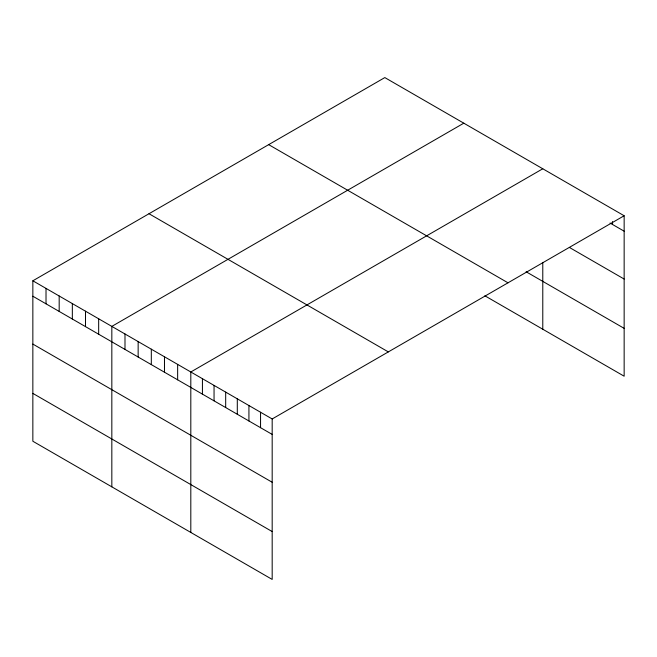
<?xml version="1.0" encoding="UTF-8"?>
<svg xmlns="http://www.w3.org/2000/svg" width="657" height="657" viewBox="0 0 657 657"><rect width="100%" height="100%" fill="white"/><g stroke="black" fill="none" stroke-linecap="round" stroke-linejoin="round"><path stroke-width="0.99" d="M32.85 280.794L272.179 418.961L272.179 579.417L32.85 441.249L32.85 280.794L384.821 77.583L624.15 215.751L624.15 376.206L484.866 295.79M463.801 123.179L111.83 326.389L111.83 486.845M542.781 168.775L190.809 371.985L190.809 532.441M272.179 418.961L624.15 215.751M610.033 223.043L624.15 231.19M569.348 247.41L624.15 279.044M526.109 271.752L624.15 328.352M268.672 144.639L508.001 282.814M148.999 213.73L388.328 351.906M32.85 296.225L272.179 434.4M32.85 344.079L272.179 482.254M32.85 393.387L272.179 531.562M612.529 221.581L612.529 224.48M542.781 262.406L542.781 329.231M260.55 412.251L260.55 427.691M248.929 405.541L248.929 420.981M237.3 398.832L237.3 414.263M225.68 392.122L225.68 407.554M214.051 385.404L214.051 400.844M202.43 378.695L202.43 394.134M177.645 364.389L177.645 379.82M164.48 356.784L164.48 372.223M151.315 349.187L151.315 364.619M138.151 341.591L138.151 357.022M124.994 333.986L124.994 349.425M98.665 318.785L98.665 334.224M85.5 311.188L85.5 326.628M72.336 303.591L72.336 319.023M59.179 295.987L59.179 311.426M46.015 288.39L46.015 303.83"/></g></svg>
